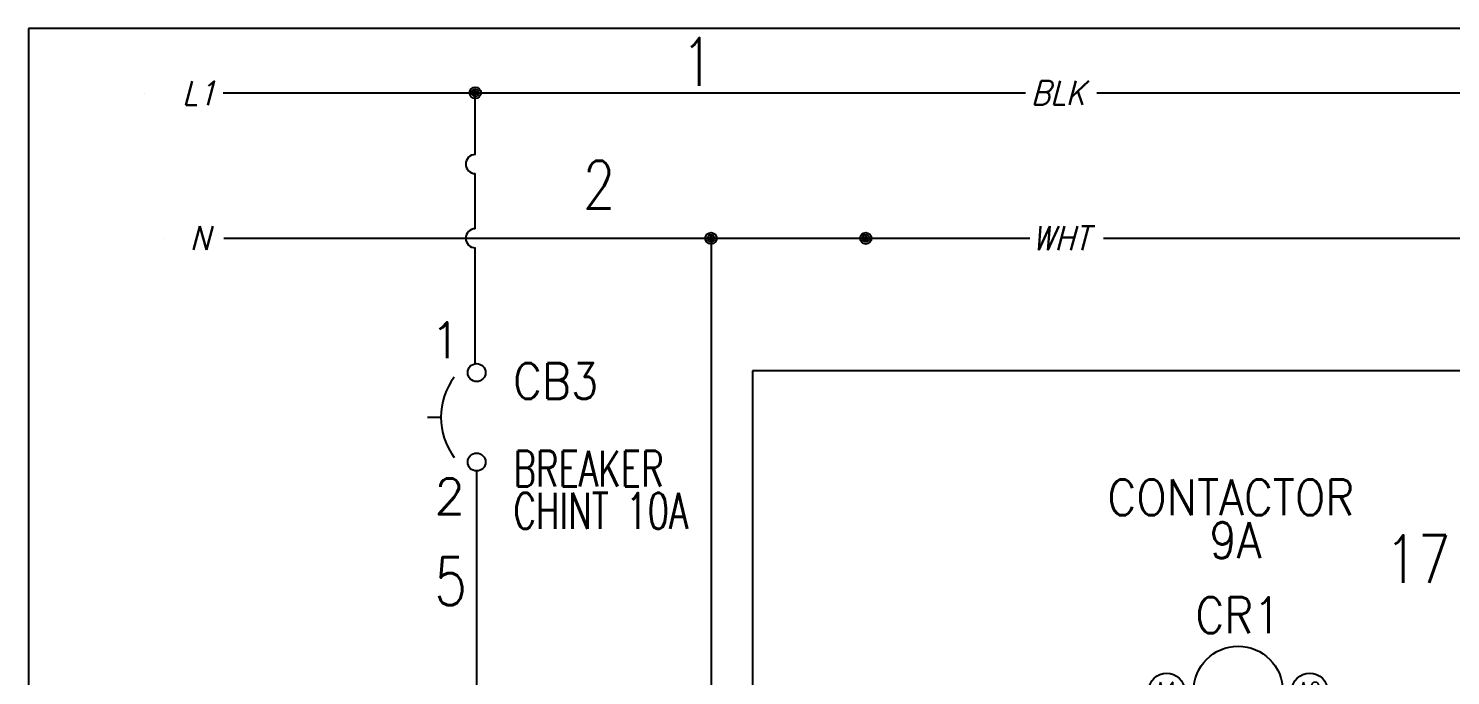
# Model space of a CAD drawing. Header units: inches. Extents: x 15 to 148, y 10 to 111.
# Drawn here: x 126.91 to 134.37, y 107.37 to 110.76 of the extents above; entities that cross this region are included whole.
import ezdxf
from ezdxf.enums import TextEntityAlignment as Align

# ---------------------------------------------------------------- set-up
doc = ezdxf.new("R2010")
doc.units = ezdxf.units.IN
doc.header["$MEASUREMENT"] = 0
doc.linetypes.add('HIDDEN2', pattern=[0.1875, 0.125, -0.0625])
for name, color, linetype in [('BLK_12AWG', 7, 'Continuous'), ('DESC', 1, 'Continuous'), ('MISC', 250, 'Continuous'), ('SYMS', 7, 'Continuous'), ('TAGS', 250, 'Continuous'), ('TERMS', 250, 'Continuous'), ('WIREFIXED', 130, 'Continuous')]:
    doc.layers.add(name, color=color, linetype=linetype)
doc.layers.add('WIRENO', color=5, linetype='Continuous', true_color=0x0000ff)
doc.styles.add('WD', font='romans.shx')

# ---------------------------------------------------------------- blocks, each defined once
blk = doc.blocks.new('HT0_LGENERIC')
at = {"style": 'WD', "oblique": 15, "width": 0.9}
blk.add_attdef('COLOR', text='', height=0.125, dxfattribs=at).set_placement((0, 0), align=Align.MIDDLE_CENTER)
at = {"color": 7, "style": 'WD'}
for tag, p in [('X4_TINY_DOT_DONT_REMOVE', (-0.125, 0)), ('X1_TINY_DOT_DONT_REMOVE', (0.125, 0))]:
    blk.add_attdef(tag, p, '', height=0.0001, dxfattribs=at)
at = {"style": 'WD', "flags": 1}
for tag, p in [('X4TERM01', (-0.125, 0)), ('X1TERM01', (0.125, 0))]:
    blk.add_attdef(tag, p, '', height=0.01, dxfattribs=at)
blk = doc.blocks.new('WDDOT')
for radius in [0.03, 0.0187, 0.00929]:
    blk.add_circle((0, 0), radius)
blk = doc.blocks.new('VCB1')
at = {"linetype": 'HIDDEN2'}
blk.add_line((-0.1712, 0), (-0.125, 0), dxfattribs=at)
for centre in [(0, 0.1562), (0, -0.1562)]:
    blk.add_circle(centre, 0.0312)
blk.add_arc((0.1094, 0), 0.2344, 143.1301, 216.8699)
at = {"style": 'WD'}
for tag, p, width in [('INST', (0.2188, 0.3883), 0.7), ('LOC', (0.2188, 0.2188), 0.7), ('TAG1', (0.1269, 0.0644), 0.9), ('XREF', (0.1287, -0.09), 0.7), ('DESC1', (0.1287, -0.242), 0.7), ('DESC2', (0.1287, -0.3893), 0.7)]:
    blk.add_attdef(tag, p, '', height=0.125, dxfattribs=dict(at, width=width))
at = {"linetype": 'Continuous', "style": 'WD'}
for tag, height, flags, p in [('TERM01', 0.125, 8, (-0.055, 0.2066)), ('MFG', 0.01, 9, (-0.1421, -0.0881)), ('CAT', 0.01, 9, (-0.1421, -0.0731))]:
    blk.add_attdef(tag, text='', height=height, dxfattribs=dict(at, flags=flags)).set_placement(p, align=Align.RIGHT)
at = {"color": 7, "style": 'WD', "flags": 1}
for tag, p in [('X2TERM01', (0, 0.1875)), ('X8TERM02', (0, -0.1875))]:
    blk.add_attdef(tag, p, '', height=0.0125, dxfattribs=at)
at = {"style": 'WD', "width": 0.7}
blk.add_attdef('RATING1', text='', height=0.125, dxfattribs=at).set_placement((-0.1875, 0.0625), align=Align.RIGHT)
at = {"color": 7, "style": 'WD'}
for tag, p in [('X4LINK', (-0.25, 0)), ('X1LINK', (0, 0))]:
    blk.add_attdef(tag, p, '', height=0.01, dxfattribs=at)
at = {"style": 'WD', "flags": 9}
for tag, p in [('FAMILY', (-0.1421, -0.0365)), ('CONTACT', (-0.1288, -0.1291))]:
    blk.add_attdef(tag, text='', height=0.01, dxfattribs=at).set_placement(p, align=Align.RIGHT)
at = {"linetype": 'Continuous', "style": 'WD', "flags": 9}
blk.add_attdef('ASSYCODE', text='', height=0.01, dxfattribs=at).set_placement((-0.1533, -0.1061), align=Align.CENTER)
at = {"linetype": 'Continuous', "style": 'WD', "flags": 8}
blk.add_attdef('TERM02', text='', height=0.125, dxfattribs=at).set_placement((-0.0407, -0.2134), align=Align.TOP_RIGHT)
blk = doc.blocks.new('HCR1T')
for p, q in [((-0.1562, 0), (-0.1875, 0)), ((0.1875, 0), (0.1562, 0))]:
    blk.add_line(p, q)
for centre, radius in [((0, 0), 0.1562), ((-0.25, 0), 0.0625), ((0.25, 0), 0.0625)]:
    blk.add_circle(centre, radius)
at = {"style": 'WD'}
for tag, width, p in [('INST', 0.7, (0, 0.5282)), ('LOC', 0.7, (0, 0.3586)), ('TAG1', 0.9, (0, 0.2024))]:
    blk.add_attdef(tag, text='', height=0.125, dxfattribs=dict(at, width=width)).set_placement(p, align=Align.CENTER)
for tag, p, width in [('DESC1', (1.126, 0.0757), 0.9), ('DESC2', (1.126, -0.0806), 0.9), ('DESC3', (1.126, -0.2368), 0.9), ('XREFNO', (1.3591, -0.3931), 0.8), ('XREFNC', (1.3591, -0.5493), 0.8)]:
    blk.add_attdef(tag, p, '', height=0.125, dxfattribs=dict(at, width=width))
at = {"style": 'WD', "flags": 9}
blk.add_attdef('FAMILY', text='', height=0.01, dxfattribs=at).set_placement((-0.0053, 0.1698), align=Align.CENTER)
at = {"linetype": 'Continuous', "style": 'WD', "flags": 1}
for tag, p in [('CAT', (0, 0.1593)), ('MFG', (0, 0.1404))]:
    blk.add_attdef(tag, text='', height=0.01, dxfattribs=at).set_placement(p, align=Align.MIDDLE)
at = {"linetype": 'Continuous', "style": 'WD', "flags": 9}
blk.add_attdef('ASSYCODE', text='', height=0.01, dxfattribs=at).set_placement((0, 0.1094), align=Align.CENTER)
at = {"linetype": 'Continuous', "style": 'WD', "width": 0.8, "flags": 8}
for tag, p in [('TERM01', (-0.25, 0)), ('TERM02', (0.25, 0))]:
    blk.add_attdef(tag, text='', height=0.0625, dxfattribs=at).set_placement(p, align=Align.MIDDLE_CENTER)
at = {"style": 'WD', "flags": 1}
for tag, p in [('X4TERM01', (-0.3125, 0)), ('X1TERM02', (0.3125, 0))]:
    blk.add_attdef(tag, p, '', height=0.0125, dxfattribs=at)
at = {"style": 'WD', "width": 0.8, "flags": 8}
for tag, p in [('NO', (1.126, -0.3931)), ('NC', (1.126, -0.5493))]:
    blk.add_attdef(tag, p, '', height=0.125, dxfattribs=at)
blk = doc.blocks.new('WD_WNH')
at = {"linetype": 'Continuous', "style": 'WD', "width": 0.8}
blk.add_attdef('WIRENO', text='', height=0.125, dxfattribs=at).set_placement((0, 0.0625), align=Align.CENTER)
at = {"style": 'WD', "flags": 1}
for tag, p in [('W01USER', (0, 0.0781)), ('W02USER', (0, 0.0703)), ('W03USER', (0, 0.0625)), ('W04USER', (0, 0.0547)), ('W05USER', (0, 0.0469)), ('W06USER', (0, 0.0391)), ('W07USER', (0, 0.0312)), ('W08USER', (0, 0.0234)), ('W09USER', (0, 0.0156)), ('W10USER', (0, 0.0078))]:
    blk.add_attdef(tag, text='', height=0.005, dxfattribs=at).set_placement(p, align=Align.CENTER)
blk = doc.blocks.new('WD_WNV')
at = {"style": 'WD', "flags": 1}
for tag, p in [('W01USER', (-0.0625, 0.0938)), ('W02USER', (-0.0625, 0.0859)), ('W03USER', (-0.0625, 0.0781)), ('W04USER', (-0.0625, 0.0703)), ('W05USER', (-0.0625, 0.0625)), ('W06USER', (-0.0625, 0.0547)), ('W07USER', (-0.0625, 0.0469)), ('W08USER', (-0.0625, 0.0391)), ('W09USER', (-0.0625, 0.0312)), ('W10USER', (-0.0625, 0.0234))]:
    blk.add_attdef(tag, text='', height=0.005, dxfattribs=at).set_placement(p, align=Align.CENTER)
at = {"linetype": 'Continuous', "style": 'WD', "width": 0.8}
blk.add_attdef('WIRENO', text='', height=0.125, dxfattribs=at).set_placement((-0.05, 0), align=Align.MIDDLE_RIGHT)

msp = doc.modelspace()

# ---------------------------------------------------------------- linework, layer by layer
at = {"color": 7, "linetype": 'Continuous'}
for p, q in [((147.6602, 110.7588), (126.9102, 110.7588)), ((126.9102, 110.7588), (126.9102, 94.5738))]:
    msp.add_line(p, q, dxfattribs=at)
at = {"layer": 'BLK_12AWG'}
for p, q in [((127.9305, 110.4219), (132.1386, 110.4219)), ((129.2532, 110.0984), (129.2532, 110.4219)), ((132.5131, 110.4219), (146.5435, 110.4219)), ((129.2532, 109.7095), (129.2532, 109.9984)), ((127.9343, 109.6595), (132.1612, 109.6595)), ((130.4893, 109.6595), (130.4893, 106.4419)), ((132.5465, 109.6595), (146.5506, 109.6595)), ((129.2532, 109.0028), (129.2532, 109.6095)), ((138.5677, 108.9653), (130.7069, 108.9653)), ((130.7069, 108.9653), (130.7069, 106.0047)), ((129.2602, 108.4403), (129.2602, 106.9699))]:
    msp.add_line(p, q, dxfattribs=at)
for centre in [(129.2532, 110.0484), (129.2532, 109.6595)]:
    msp.add_arc(centre, 0.05, 90, 270, dxfattribs=at)

# ---------------------------------------------------------------- block references
at = {"layer": 'SYMS'}
ref = msp.add_blockref('HT0_LGENERIC', (127.8055, 110.42), dxfattribs=at)
ref.add_attrib('X1_TINY_DOT_DONT_REMOVE', '.', (128.105, 110.42), dxfattribs={"layer": 'MISC', "color": 7, "height": 0.0001, "style": 'WD'})
ref.add_attrib('X4_TINY_DOT_DONT_REMOVE', '.', (127.5171, 110.42), dxfattribs={"layer": 'MISC', "color": 7, "height": 0.0001, "style": 'WD'})
ref.add_attrib('COLOR', 'L1', dxfattribs={"layer": 'MISC', "height": 0.125, "style": 'WD', "oblique": 15, "width": 0.9}).set_placement((127.8055, 110.42), align=Align.MIDDLE_CENTER)
for p in [(129.2532, 110.4219), (130.4893, 109.6595), (131.3006, 109.6595)]:
    msp.add_blockref('WDDOT', p, dxfattribs=at)
ref = msp.add_blockref('HT0_LGENERIC', (132.3091, 110.4219), dxfattribs=at)
ref.add_attrib('X1_TINY_DOT_DONT_REMOVE', '.', (132.5131, 110.4219), dxfattribs={"layer": 'MISC', "color": 7, "height": 0.0001, "style": 'WD'})
ref.add_attrib('X4_TINY_DOT_DONT_REMOVE', '.', (132.1386, 110.4219), dxfattribs={"layer": 'MISC', "color": 7, "height": 0.0001, "style": 'WD'})
ref.add_attrib('COLOR', 'BLK', dxfattribs={"layer": 'MISC', "height": 0.125, "style": 'WD', "oblique": 15, "width": 0.9}).set_placement((132.3091, 110.4219), align=Align.MIDDLE_CENTER)
ref = msp.add_blockref('HT0_LGENERIC', (127.8093, 109.6608), dxfattribs=at)
ref.add_attrib('X1_TINY_DOT_DONT_REMOVE', '.', (128.0204, 109.6608), dxfattribs={"layer": 'MISC', "color": 7, "height": 0.0001, "style": 'WD'})
ref.add_attrib('X4_TINY_DOT_DONT_REMOVE', '.', (127.62, 109.6608), dxfattribs={"layer": 'MISC', "color": 7, "height": 0.0001, "style": 'WD'})
ref.add_attrib('COLOR', 'N', dxfattribs={"layer": 'MISC', "height": 0.125, "style": 'WD', "oblique": 15, "width": 0.9}).set_placement((127.8093, 109.6608), align=Align.MIDDLE_CENTER)
ref = msp.add_blockref('HT0_LGENERIC', (132.3237, 109.6602), dxfattribs=at)
ref.add_attrib('X1_TINY_DOT_DONT_REMOVE', '.', (132.5465, 109.6602), dxfattribs={"layer": 'MISC', "color": 7, "height": 0.0001, "style": 'WD'})
ref.add_attrib('X4_TINY_DOT_DONT_REMOVE', '.', (132.1612, 109.6602), dxfattribs={"layer": 'MISC', "color": 7, "height": 0.0001, "style": 'WD'})
ref.add_attrib('COLOR', 'WHT', dxfattribs={"layer": 'MISC', "height": 0.125, "style": 'WD', "oblique": 15, "width": 0.9}).set_placement((132.3237, 109.6602), align=Align.MIDDLE_CENTER)
ref = msp.add_blockref('VCB1', (129.2602, 108.7215), dxfattribs=dict(at, xscale=1.5, yscale=1.5, zscale=1.5))
ref.add_attrib('DESC2', 'CHINT 10A', (129.4533, 108.1375), dxfattribs={"layer": 'DESC', "height": 0.1875, "style": 'WD', "width": 0.7})
ref.add_attrib('DESC1', 'BREAKER', (129.4533, 108.3585), dxfattribs={"layer": 'DESC', "height": 0.1875, "style": 'WD', "width": 0.7})
ref.add_attrib('TAG1', 'CB3', (129.4507, 108.8181), dxfattribs={"layer": 'TAGS', "height": 0.1875, "style": 'WD', "width": 0.9})
ref.add_attrib('TERM02', '2', dxfattribs={"layer": 'TERMS', "linetype": 'Continuous', "height": 0.1875, "style": 'WD', "flags": 8}).set_placement((129.1992, 108.4013), align=Align.TOP_RIGHT)
ref.add_attrib('TERM01', '1', dxfattribs={"layer": 'TERMS', "linetype": 'Continuous', "height": 0.1875, "style": 'WD', "flags": 8}).set_placement((129.1778, 109.0315), align=Align.RIGHT)
ref = msp.add_blockref('HCR1T', (133.2535, 107.2876), dxfattribs=dict(at, xscale=1.5, yscale=1.5, zscale=1.5))
ref.add_attrib('TERM02', 'A2', dxfattribs={"layer": 'TERMS', "linetype": 'Continuous', "height": 0.09375, "style": 'WD', "width": 0.8, "flags": 8}).set_placement((133.6285, 107.2876), align=Align.MIDDLE_CENTER)
ref.add_attrib('TERM01', 'A1', dxfattribs={"layer": 'TERMS', "linetype": 'Continuous', "height": 0.09375, "style": 'WD', "width": 0.8, "flags": 8}).set_placement((132.8785, 107.2876), align=Align.MIDDLE_CENTER)
ref.add_attrib('NC', 'NC', (133.1124, 106.5648), dxfattribs={"layer": 'MISC', "height": 0.1875, "style": 'WD', "width": 0.8, "flags": 8})
ref.add_attrib('NO', 'NO', (133.0803, 106.8103), dxfattribs={"layer": 'MISC', "height": 0.1875, "style": 'WD', "width": 0.8, "flags": 8})
ref.add_attrib('DESC2', '9A', (133.1017, 107.9841), dxfattribs={"layer": 'DESC', "height": 0.1875, "style": 'WD', "width": 0.9})
ref.add_attrib('DESC1', 'CONTACTOR', (132.5675, 108.2081), dxfattribs={"layer": 'DESC', "height": 0.1875, "style": 'WD', "width": 0.9})
ref.add_attrib('TAG1', 'CR1', dxfattribs={"layer": 'TAGS', "height": 0.1875, "style": 'WD', "width": 0.9}).set_placement((133.2535, 107.5912), align=Align.CENTER)
at = {"layer": 'WIREFIXED'}
ref = msp.add_blockref('WD_WNV', (129.2602, 107.8631), dxfattribs=at)
ref.add_attrib('WIRENOF', '5', dxfattribs={"color": 5, "linetype": 'Continuous', "height": 0.25, "style": 'WD', "width": 0.8}).set_placement((129.2102, 107.8631), align=Align.MIDDLE_RIGHT)
at = {"layer": 'WIRENO'}
ref = msp.add_blockref('WD_WNH', (130.4189, 110.3336), dxfattribs=dict(at, xscale=2, yscale=2, zscale=2))
ref.add_attrib('WIRENO', '1', dxfattribs={"linetype": 'Continuous', "height": 0.25, "style": 'WD', "width": 0.8}).set_placement((130.4189, 110.4586), align=Align.CENTER)
ref = msp.add_blockref('WD_WNH', (130.0568, 109.9669), dxfattribs=dict(at, xscale=2, yscale=2, zscale=2))
ref.add_attrib('WIRENO', '2', dxfattribs={"linetype": 'Continuous', "height": 0.25, "style": 'WD', "width": 0.8}).set_placement((129.9026, 109.8153), align=Align.CENTER)
ref = msp.add_blockref('WD_WNH', (134.6643, 108.5845), dxfattribs=dict(at, xscale=2, yscale=2, zscale=2))
ref.add_attrib('WIRENO', '17', dxfattribs={"linetype": 'Continuous', "height": 0.25, "style": 'WD', "width": 0.8}).set_placement((134.1958, 107.8537), align=Align.CENTER)

doc.saveas('drawing.dxf')
